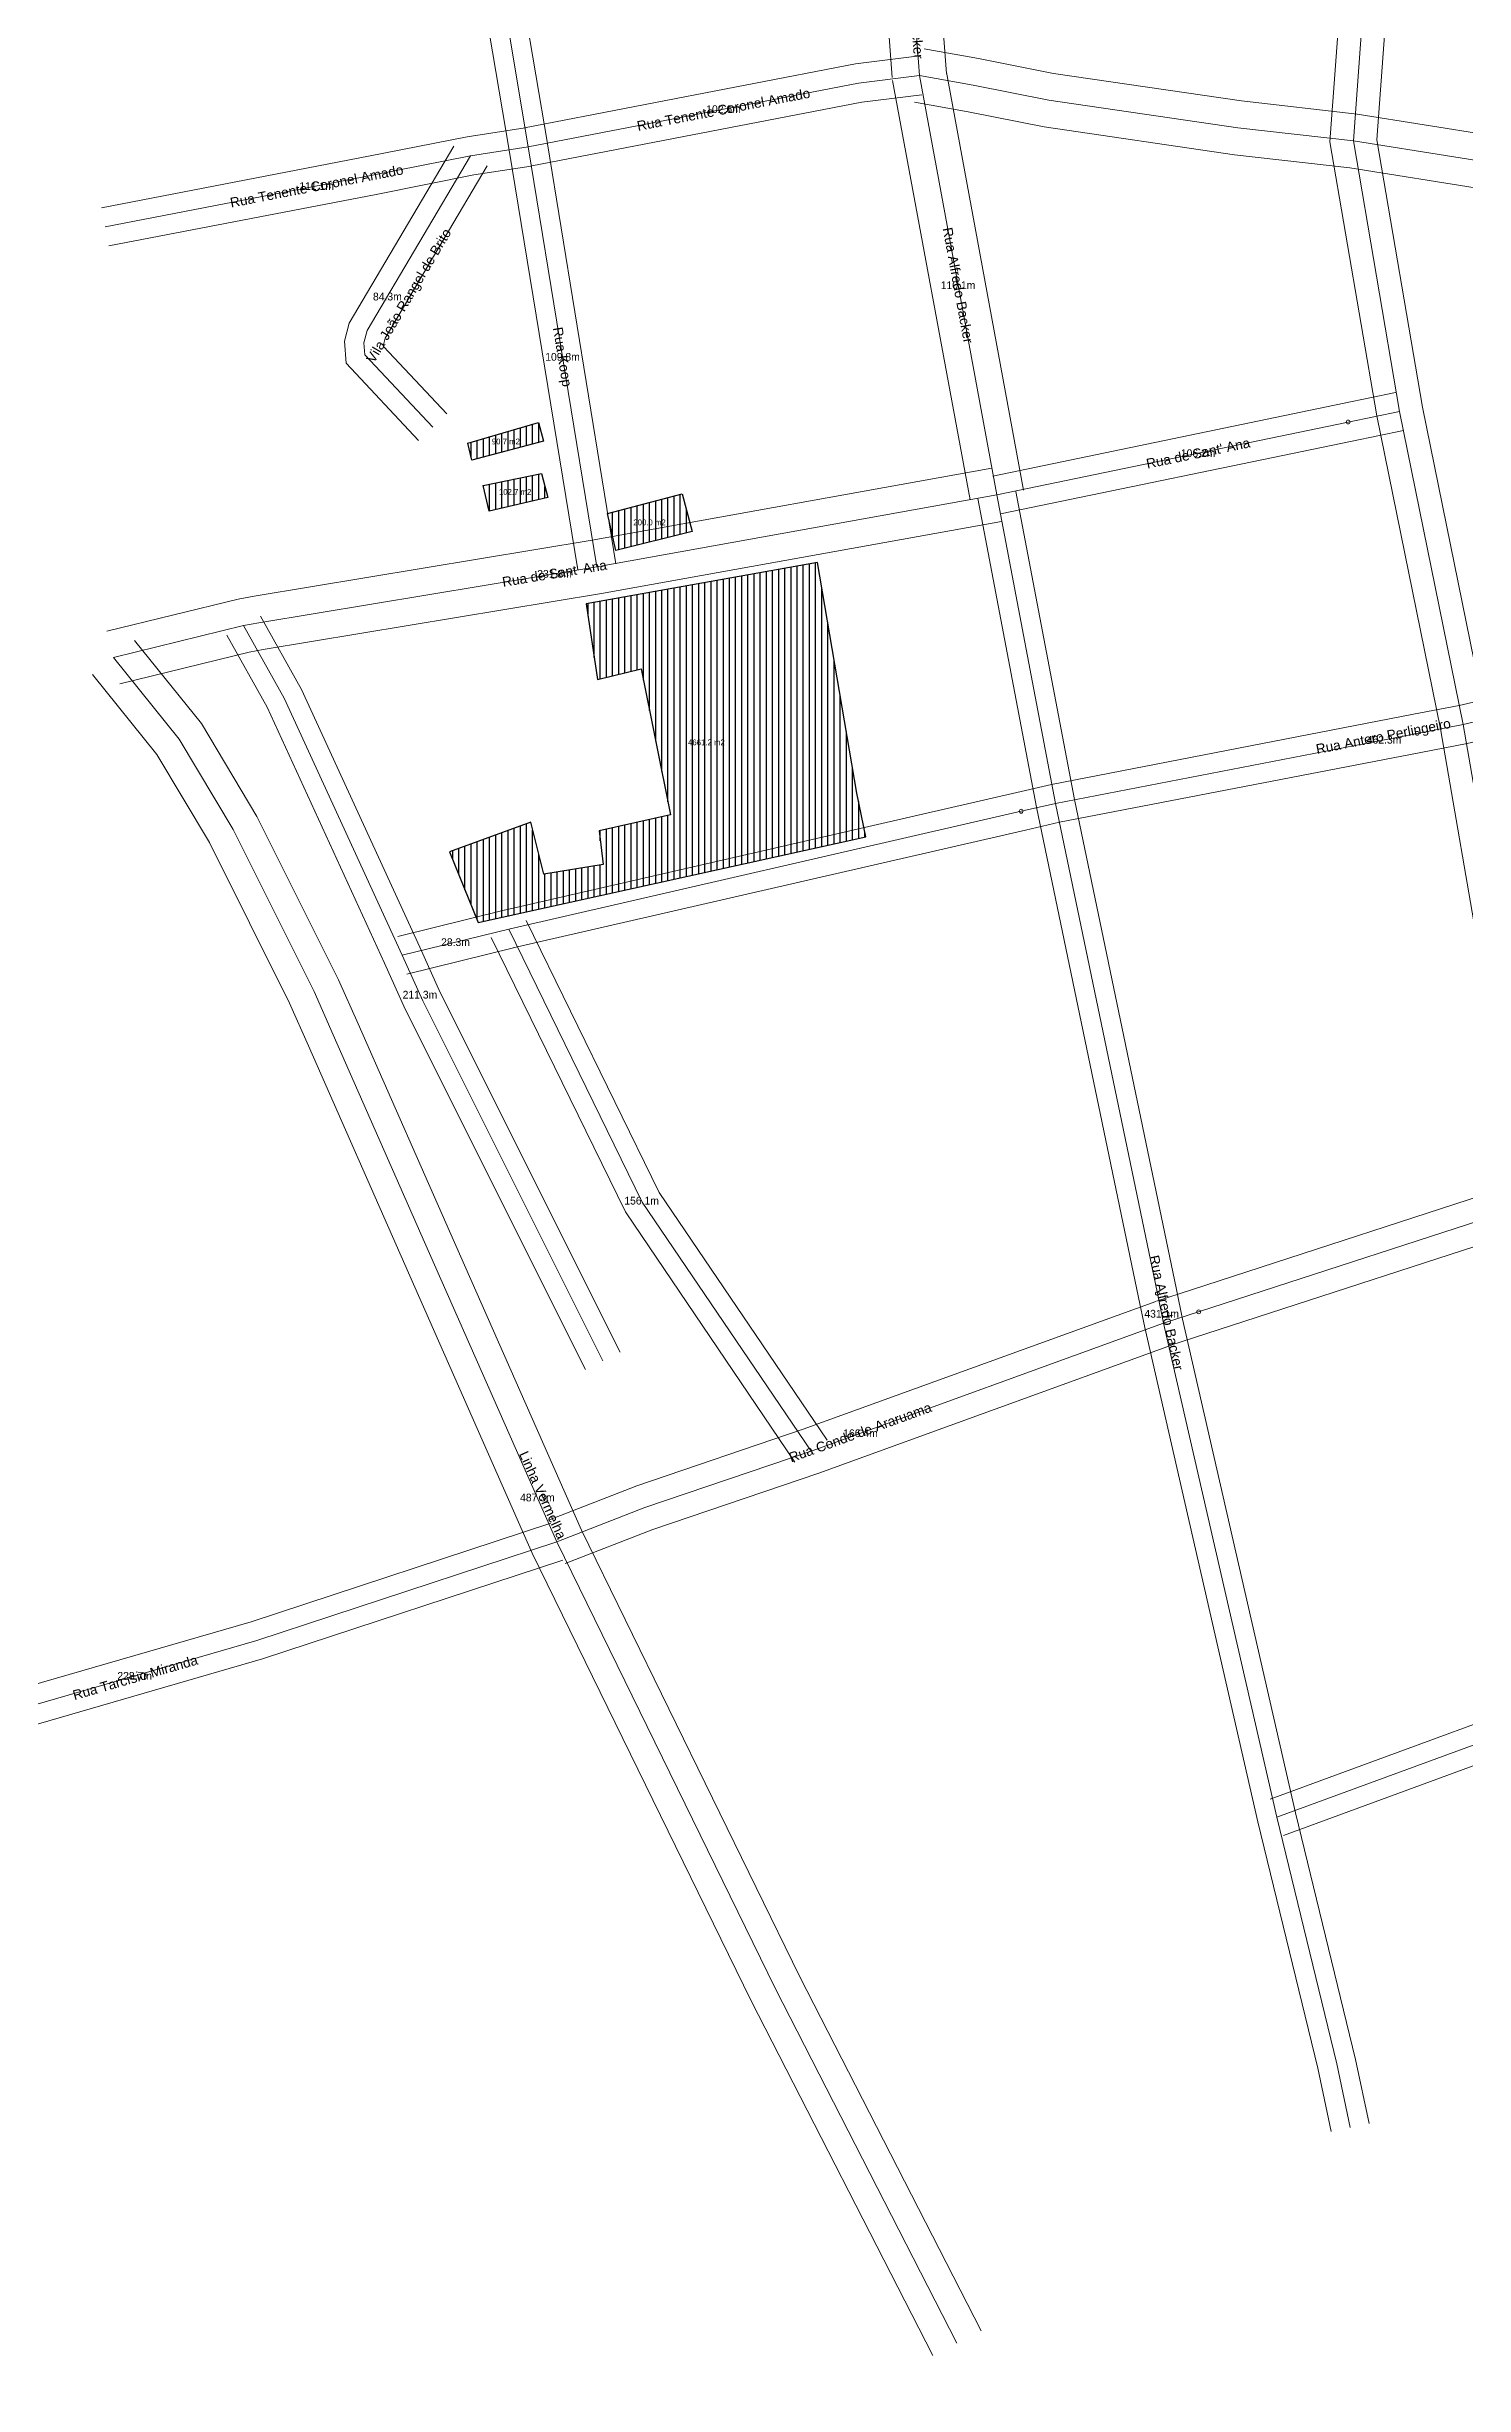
# Model space of a CAD drawing. Header units: metres. Extents: x 212809 to 214582, y 7522455 to 7524839.
# Drawn here: x 213116 to 213481, y 7522919 to 7523523 of the extents above; entities that cross this region are included whole.
import ezdxf
from ezdxf.enums import TextEntityAlignment as Align

# ---------------------------------------------------------------- set-up
doc = ezdxf.new("R2010")
doc.units = ezdxf.units.M
for name, color, linetype, lineweight in [('ANNOT_AREA', 2, 'Continuous', 13), ('ANNOT_LENGTH', 2, 'Continuous', 13), ('EDIFICACAO', 7, 'Continuous', 30), ('TEXTO', 7, 'Continuous', 15), ('VIAS', 8, 'Continuous', 15), ('VIAS_MEIO_FIO', 251, 'Continuous', 9)]:
    doc.layers.add(name, color=color, linetype=linetype, lineweight=lineweight)
doc.styles.add('PRO_STYLE', font='arial.ttf')

msp = doc.modelspace()

# ---------------------------------------------------------------- hatches: boundary and pattern name
at = {"layer": 'EDIFICACAO_HATCH'}
h = msp.add_hatch(dxfattribs=at)
h.set_pattern_fill('ANSI31', scale=0.5, angle=45)
h.paths.add_polyline_path([(213224.18, 7523420.52), (213242.44, 7523425.85), (213243.71, 7523421.03), (213225.21, 7523416.11), (213224.18, 7523420.52)])
h = msp.add_hatch(dxfattribs=at)
h.set_pattern_fill('ANSI31', scale=0.5, angle=45)
h.paths.add_polyline_path([(213228.15, 7523409.59), (213243.26, 7523412.7), (213244.84, 7523406.43), (213229.7, 7523402.96), (213228.15, 7523409.59)])
h = msp.add_hatch(dxfattribs=at)
h.set_pattern_fill('ANSI31', scale=0.5, angle=45)
h.paths.add_polyline_path([(213260.24, 7523402.35), (213279.53, 7523407.41), (213282.07, 7523397.67), (213262.4, 7523392.76), (213260.24, 7523402.35)])
h = msp.add_hatch(dxfattribs=at)
h.set_pattern_fill('ANSI31', scale=0.5, angle=45)
h.paths.add_polyline_path([(213254.76, 7523379.01), (213257.66, 7523359.52), (213268.93, 7523362.23), (213276.54, 7523324.56), (213258.07, 7523320.46), (213259.17, 7523311.74), (213243.82, 7523309.27), (213240.43, 7523322.64), (213219.51, 7523315.06), (213226.9, 7523296.76), (213326.93, 7523318.93), (213324.63, 7523330.18), (213314.42, 7523389.65), (213254.76, 7523379.01)])

# ---------------------------------------------------------------- linework, layer by layer
at = {"layer": 'EDIFICACAO'}
for points in [[(213224.18, 7523420.52), (213242.44, 7523425.85), (213243.71, 7523421.03), (213225.21, 7523416.11), (213224.18, 7523420.52)], [(213228.15, 7523409.59), (213243.26, 7523412.7), (213244.84, 7523406.43), (213229.7, 7523402.96), (213228.15, 7523409.59)], [(213260.24, 7523402.35), (213279.53, 7523407.41), (213282.07, 7523397.67), (213262.4, 7523392.76), (213260.24, 7523402.35)], [(213254.76, 7523379.01), (213257.66, 7523359.52), (213268.93, 7523362.23), (213276.54, 7523324.56), (213258.07, 7523320.46), (213259.17, 7523311.74), (213243.82, 7523309.27), (213240.43, 7523322.64), (213219.51, 7523315.06), (213226.9, 7523296.76), (213326.93, 7523318.93), (213324.63, 7523330.18), (213314.42, 7523389.65), (213254.76, 7523379.01)]]:
    msp.add_lwpolyline(points, close=True, dxfattribs=at)
at = {"layer": 'VIAS'}
for points in [[(213467.7, 7523660.33), (213457.36, 7523561.53), (213452.73, 7523498.5), (213464.66, 7523428.69), (213481.09, 7523347.9), (213502.28, 7523225.43), (213528.43, 7523100.91), (213540.51, 7523044.38), (213557.36, 7522945.39), (213575.45, 7522852.11), (213577.07, 7522843.77)], [(213226.7, 7523577.53), (213233.82, 7523532.45), (213239.81, 7523496.95)], [(213339.1, 7523554.19), (213338.69, 7523542.98), (213340.73, 7523515.38)], [(213239.81, 7523496.95), (213325.06, 7523513.41), (213340.73, 7523515.38)], [(213360.69, 7523407.12), (213340.73, 7523515.38)], [(213340.73, 7523515.38), (213354.66, 7523512.89), (213374.15, 7523509), (213422.94, 7523501.86), (213452.73, 7523498.5), (213556.37, 7523481.96), (213568.55, 7523480.01), (213663.98, 7523466.1), (213673.9, 7523464.65)], [(213130.65, 7523476.28), (213199.58, 7523489.61), (213224.92, 7523494.62), (213239.81, 7523496.95)], [(213215.14, 7523424.64), (213197.63, 7523443.26), (213197.4, 7523446.35), (213198.25, 7523449.52), (213224.92, 7523494.62)], [(213257.5, 7523388.57), (213239.81, 7523496.95)], [(213360.69, 7523407.12), (213451.39, 7523425.94), (213464.66, 7523428.69)], [(213132.76, 7523365.16), (213166.35, 7523373.42), (213170.27, 7523374.1), (213257.5, 7523388.57), (213360.69, 7523407.12)], [(213451.9, 7522985.84), (213448.43, 7523002.26), (213432.94, 7523065.89), (213403.77, 7523193.37), (213402.17, 7523201.04), (213375.85, 7523327.54), (213360.69, 7523407.12)], [(213234.76, 7523295.1), (213367, 7523325.5), (213375.85, 7523327.54), (213469.19, 7523345.6), (213481.09, 7523347.9), (213587.85, 7523372.73), (213594.69, 7523374.28), (213677.89, 7523393.27), (213686.04, 7523395.12)], [(213962.38, 7523384.3), (213901.07, 7523365.91), (213810.75, 7523335.32), (213800.78, 7523331.95), (213717.12, 7523301.5), (213708.14, 7523298.23), (213616.04, 7523266.31), (213605.95, 7523262.81), (213502.28, 7523225.43), (213412.8, 7523196.31), (213403.77, 7523193.37)], [(213259.08, 7523183.68), (213212.57, 7523276.55), (213207.31, 7523288.32), (213176.85, 7523354.64), (213166.35, 7523373.42)], [(213350.44, 7522930.16), (213303.62, 7523021.6), (213247.19, 7523137), (213214.34, 7523211.36), (213189.47, 7523267.78), (213184.54, 7523278.99), (213163.65, 7523320.81), (213149.75, 7523344.11), (213132.76, 7523365.16)], [(213234.76, 7523295.1), (213207.31, 7523288.32)], [(213312.77, 7523160.36), (213269.24, 7523224.64), (213234.76, 7523295.1)], [(213432.94, 7523065.89), (213528.43, 7523100.91), (213576.74, 7523115.76), (213623.33, 7523131.24), (213631.7, 7523134.02), (213725.59, 7523164.4), (213734.11, 7523167.16), (213818.09, 7523200.07), (213826.34, 7523203.3), (213836.48, 7523207.02), (213929.93, 7523241.34), (214010.58, 7523268.76)], [(213403.77, 7523193.37), (213312.77, 7523160.36), (213269.87, 7523145.81), (213247.19, 7523137)], [(213030.23, 7523064.99), (213065.43, 7523078.29), (213105.95, 7523093.03), (213169.74, 7523111.52), (213247.19, 7523137)]]:
    msp.add_lwpolyline(points, dxfattribs=at)
for centre in [(213451.39, 7523425.94), (213469.19, 7523345.6), (213367, 7523325.5), (213402.17, 7523201.04), (213412.8, 7523196.31)]:
    msp.add_circle(centre, 0.5, dxfattribs=at)
at = {"layer": 'VIAS_MEIO_FIO', "color": 251}
for points in [[(213461.73, 7523660.95), (213451.39, 7523562.06), (213446.69, 7523498.21), (213458.76, 7523427.58), (213475.19, 7523346.79), (213496.39, 7523224.3), (213522.56, 7523099.67), (213534.62, 7523043.25), (213551.46, 7522944.31), (213569.56, 7522850.97), (213571.18, 7522842.63)], [(213473.67, 7523659.7), (213463.34, 7523561), (213458.76, 7523498.78), (213470.55, 7523429.79), (213486.98, 7523349.01), (213508.18, 7523226.55), (213534.3, 7523102.16), (213546.41, 7523045.52), (213563.26, 7522946.46), (213581.34, 7522853.25), (213582.96, 7522844.92)], [(213221.76, 7523576.75), (213228.89, 7523531.64), (213234.88, 7523496.12)], [(213231.64, 7523578.31), (213238.76, 7523533.25), (213244.74, 7523497.78)], [(213332.1, 7523554.44), (213331.68, 7523542.85), (213333.74, 7523514.87)], [(213346.1, 7523553.93), (213345.7, 7523543.11), (213347.71, 7523515.9)], [(213341.96, 7523522.28), (213355.96, 7523519.77), (213375.34, 7523515.9), (213423.84, 7523508.8), (213453.67, 7523505.43), (213557.48, 7523488.87), (213569.61, 7523486.93), (213664.99, 7523473.02), (213674.91, 7523471.58)], [(213238.86, 7523501.86), (213324.28, 7523518.35), (213340.1, 7523520.35)], [(213367.58, 7523408.38), (213347.61, 7523516.65)], [(213240.76, 7523492.04), (213325.85, 7523508.47), (213341.35, 7523510.42)], [(213353.81, 7523405.85), (213333.84, 7523514.12)], [(213339.49, 7523508.49), (213353.35, 7523506.02), (213372.95, 7523502.1), (213422.04, 7523494.91), (213451.78, 7523491.56), (213555.27, 7523475.05), (213567.49, 7523473.09), (213662.97, 7523459.17), (213672.89, 7523457.72)], [(213129.71, 7523481.19), (213198.62, 7523494.52), (213224.04, 7523499.55), (213239.04, 7523501.89)], [(213262.44, 7523389.38), (213244.74, 7523497.75)], [(213131.6, 7523471.37), (213200.54, 7523484.7), (213225.79, 7523489.7), (213240.58, 7523492.01)], [(213211.5, 7523421.21), (213192.78, 7523441.12), (213192.35, 7523446.82), (213193.6, 7523451.48), (213220.61, 7523497.17)], [(213218.78, 7523428.06), (213202.49, 7523445.4), (213202.45, 7523445.88), (213202.9, 7523447.57), (213229.22, 7523492.08)], [(213252.57, 7523387.77), (213234.87, 7523496.14)], [(213359.68, 7523412.01), (213450.37, 7523430.83), (213463.64, 7523433.58)], [(213361.71, 7523402.22), (213452.41, 7523421.04), (213465.67, 7523423.79)], [(213131.09, 7523371.96), (213164.91, 7523380.27), (213169.1, 7523381), (213256.31, 7523395.47), (213359.46, 7523414)], [(213456.8, 7522986.87), (213453.3, 7523003.37), (213437.81, 7523067.04), (213408.65, 7523194.44), (213407.06, 7523202.06), (213380.76, 7523328.51), (213365.61, 7523408.05)], [(213447.01, 7522984.8), (213443.55, 7523001.15), (213428.08, 7523064.74), (213398.88, 7523192.3), (213397.27, 7523200.03), (213370.95, 7523326.56), (213355.78, 7523406.18)], [(213134.44, 7523358.36), (213167.78, 7523366.56), (213171.44, 7523367.2), (213258.69, 7523381.67), (213361.93, 7523400.23)], [(213233.64, 7523299.98), (213365.88, 7523330.37), (213374.82, 7523332.43), (213468.24, 7523350.51), (213480.04, 7523352.79), (213586.73, 7523377.6), (213593.58, 7523379.16), (213676.77, 7523398.14), (213684.92, 7523400)], [(213235.88, 7523290.23), (213368.12, 7523320.63), (213376.89, 7523322.64), (213470.14, 7523340.69), (213482.13, 7523343.01), (213588.97, 7523367.86), (213595.8, 7523369.41), (213679, 7523388.39), (213687.15, 7523390.25)], [(213960.66, 7523390.05), (213899.24, 7523371.62), (213808.83, 7523341.01), (213798.79, 7523337.61), (213715.07, 7523307.14), (213706.13, 7523303.88), (213614.07, 7523271.98), (213603.95, 7523268.46), (213500.34, 7523231.1), (213410.95, 7523202.01), (213401.91, 7523199.08)], [(213964.11, 7523378.56), (213902.89, 7523360.19), (213812.68, 7523329.64), (213802.77, 7523326.29), (213719.17, 7523295.86), (213710.15, 7523292.58), (213618.01, 7523260.64), (213607.95, 7523257.15), (213504.23, 7523219.75), (213414.66, 7523190.6), (213405.62, 7523187.67)], [(213254.61, 7523181.44), (213208.06, 7523274.41), (213202.75, 7523286.26), (213172.39, 7523352.37), (213161.98, 7523370.98)], [(213263.55, 7523185.92), (213217.09, 7523278.69), (213211.86, 7523290.39), (213181.31, 7523356.91), (213170.71, 7523375.86)], [(213356.67, 7522933.35), (213309.88, 7523024.74), (213253.54, 7523139.95), (213220.74, 7523214.19), (213195.88, 7523270.6), (213190.87, 7523281.97), (213169.8, 7523324.17), (213155.51, 7523348.12), (213138.21, 7523369.56)], [(213344.21, 7522926.97), (213297.36, 7523018.47), (213240.84, 7523134.05), (213207.94, 7523208.54), (213183.07, 7523264.95), (213178.2, 7523276.01), (213157.51, 7523317.44), (213143.99, 7523340.1), (213127.32, 7523360.77)], [(213233.56, 7523299.96), (213206.11, 7523293.18)], [(213308.63, 7523157.55), (213264.9, 7523222.12), (213230.27, 7523292.91)], [(213316.91, 7523163.16), (213273.57, 7523227.15), (213239.25, 7523297.3)], [(213235.96, 7523290.25), (213208.51, 7523283.47)], [(213431.22, 7523070.58), (213526.83, 7523105.65), (213575.22, 7523120.52), (213621.75, 7523135.98), (213630.14, 7523138.77), (213724.05, 7523169.16), (213732.42, 7523171.87), (213816.26, 7523204.72), (213824.56, 7523207.98), (213834.76, 7523211.72), (213928.26, 7523246.06), (214008.97, 7523273.5)], [(213434.66, 7523061.19), (213530.02, 7523096.17), (213578.26, 7523111), (213624.91, 7523126.49), (213633.26, 7523129.27), (213727.13, 7523159.65), (213735.79, 7523162.45), (213819.91, 7523195.41), (213828.11, 7523198.63), (213838.2, 7523202.33), (213931.6, 7523236.63), (214012.19, 7523264.03)], [(213401.72, 7523199.01), (213310.78, 7523166.02), (213267.82, 7523151.45), (213245.02, 7523142.59)], [(213405.81, 7523187.73), (213314.75, 7523154.7), (213271.92, 7523140.17), (213249.37, 7523131.41)], [(213028.47, 7523069.67), (213063.7, 7523082.98), (213104.39, 7523097.78), (213168.27, 7523116.3), (213245.63, 7523141.75)], [(213032, 7523060.32), (213067.17, 7523073.6), (213107.5, 7523088.27), (213171.22, 7523106.74), (213248.76, 7523132.25)]]:
    msp.add_lwpolyline(points, dxfattribs=at)

# ---------------------------------------------------------------- texts
at = {"layer": 'ANNOT_AREA', "color": 7}
for s, p in [('90.7 m2', (213234.03, 7523420.92)), ('102.7 m2', (213236.42, 7523407.9)), ('200.0 m2', (213271.1, 7523400.04)), ('4661.2 m2', (213285.78, 7523343.27))]:
    msp.add_text(s, height=1.5, dxfattribs=at).set_placement(p, align=Align.MIDDLE_CENTER)
at = {"layer": 'ANNOT_LENGTH', "color": 7}
for s, p in [('102.6m', (213290.19, 7523506.68)), ('111.1m', (213185.19, 7523486.83)), ('110.1m', (213350.71, 7523461.25)), ('84.3m', (213203.45, 7523458.32)), ('109.8m', (213248.65, 7523442.76)), ('106.2m', (213412.67, 7523417.9)), ('231.8m', (213246.58, 7523386.76)), ('462.3m', (213460.65, 7523343.95)), ('28.3m', (213221.03, 7523291.71)), ('211.3m', (213211.85, 7523278.16)), ('156.1m', (213269.06, 7523225)), ('431.1m', (213403.26, 7523195.82)), ('166.4m', (213325.54, 7523164.99)), ('487.3m', (213242.16, 7523148.4)), ('228.7m', (213138.23, 7523102.38))]:
    msp.add_text(s, height=2, dxfattribs=at).set_placement(p, align=Align.MIDDLE_CENTER)
at = {"layer": 'TEXTO', "style": 'PRO_STYLE'}
for s, rotation, p in [('Rua Alfredo Backer', -85.77946, (213339.47, 7523534.78)), ('Rua Tenente Coronel Amado', 10.92836, (213290.2, 7523506.6)), ('Rua Tenente Coronel Amado', 10.94879, (213185.2, 7523486.82)), ('Vila João Rangel de Brito', 59.4067, (213208.96, 7523458.58)), ('Rua Alfredo Backer', 280.4501, (213350.71, 7523461.25)), ('Rua Koop', 279.27235, (213248.65, 7523442.76)), ("Rua de Sant' Ana", 11.72433, (213412.67, 7523417.9)), ("Rua de Sant' Ana", 9.4362, (213246.57, 7523386.87)), ('Rua Antero Perlingeiro', 11.0608, (213460.45, 7523344.88)), ('Rua Alfredo Backer', 282.25454, (213404.5, 7523196.09)), ('Rua Conde de Araruama', 19.9405, (213325.47, 7523165.21)), ('Linha Vermelha', 294.37852, (213243.55, 7523149.02)), ('Rua Tarcísio Miranda', 16.16447, (213138.38, 7523101.94))]:
    msp.add_text(s, height=2.5, rotation=rotation, dxfattribs=at).set_placement(p, align=Align.MIDDLE_CENTER)

doc.saveas('drawing.dxf')
